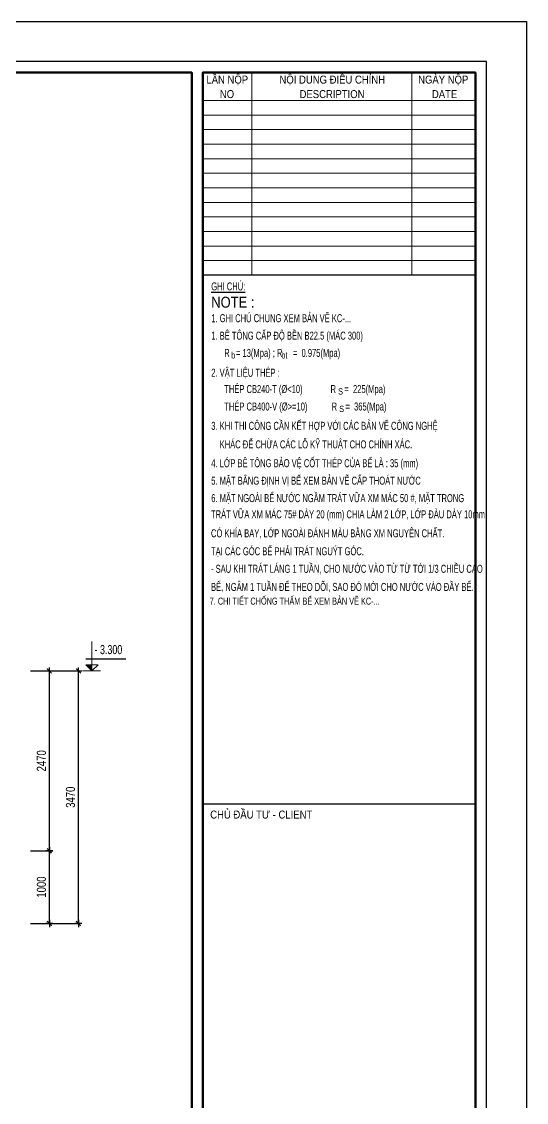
# Model space of a CAD drawing. Extents: x 1229855 to 1302267, y 1135177 to 1201195.
# Drawn here: x 1295328 to 1302267, y 1150027 to 1164877 of the extents above; entities that cross this region are included whole.
import ezdxf
from ezdxf.enums import TextEntityAlignment as Align

# ---------------------------------------------------------------- set-up
doc = ezdxf.new("R2010")
doc.units = 0
doc.header["$LTSCALE"] = 25
doc.header["$MEASUREMENT"] = 0
doc.header["$PDMODE"] = 98
doc.layers.get('0').update_dxf_attribs({"linetype": 'CONTINUOUS'})
doc.layers.get('DEFPOINTS').update_dxf_attribs({"linetype": 'CONTINUOUS'})
for name, color, linetype in [('02.CDC.DIM', 1, 'CONTINUOUS'), ('CDC -TEXT KHUNG', 7, 'CONTINUOUS'), ('CDC-KHUNGTEN', 7, 'CONTINUOUS'), ('CDC.02.DIM', 1, 'CONTINUOUS'), ('CDC.06.TEXT', 2, 'CONTINUOUS'), ('CDC.10.HATCH', 251, 'CONTINUOUS')]:
    doc.layers.add(name, color=color, linetype=linetype)
doc.layers.add('KCS_CHI', color=1, linetype='CONTINUOUS', lineweight=15)
doc.styles.add('1', font='arial.ttf', dxfattribs={"width": 0.75})
doc.styles.add('arial', font='arial.ttf', dxfattribs={"width": 0.65})
doc.styles.add('Arial_4', font='arial.ttf', dxfattribs={"width": 0.75, "height": 3})
doc.styles.add('KCS_SMTEXT', font='arial.ttf', dxfattribs={"width": 0.7})
doc.styles.add('KT CDC', font='arial.ttf', dxfattribs={"width": 0.85, "height": 200})
doc.dimstyles.new('DX2', dxfattribs={"dimscale": 0.5, "dimtxt": 250, "dimasz": 0.8, "dimexe": 0, "dimexo": 0, "dimgap": 90, "dimtad": 1, "dimdec": 0, "dimzin": 13, "dimdsep": 46, "dimtxsty": '1', "dimblk1": 'CHEO', "dimblk2": 'CHEO', "dimsah": 1, "dimcen": 0, "dimclrd": 256, "dimclre": 256, "dimclrt": 2, "dimadec": 0, "dimazin": 0, "dimtfac": 1, "dimtdec": 0, "dimtix": 1, "dimtmove": 2, "dimatfit": 3, "dimldrblk": 'CHEO', "dimfxl": 1, "dimtolj": 1, "dimtzin": 13, "dimarcsym": 0})

# ---------------------------------------------------------------- blocks, each defined once
blk = doc.blocks.new('CHEO')
at = {"layer": '02.CDC.DIM'}
for points in [[(-121, 0), (121, 0)], [(0, 121), (0, -121)]]:
    blk.add_lwpolyline(points, dxfattribs=at)
at = {"layer": '02.CDC.DIM', "color": 2, "const_width": 40}
blk.add_lwpolyline([(80, 80), (-80, -81)], dxfattribs=at)
blk = doc.blocks.new('*D136')
at = {"layer": 'CDC.02.DIM', "lineweight": -2, "ltscale": 3, "transparency": 16777216}
for p, q in [((1295449, 1153485), (1295709, 1153485)), ((1295709, 1152485), (1295709, 1153484)), ((1295449, 1152485), (1295709, 1152485))]:
    blk.add_line(p, q, dxfattribs=at)
at = {"layer": 'DEFPOINTS', "color": 0, "ltscale": 3, "transparency": 16777216}
for p in [(1295449, 1153485), (1295709, 1153485), (1295449, 1152485)]:
    blk.add_point(p, dxfattribs=at)
at = {"layer": 'CDC.02.DIM', "lineweight": -2, "ltscale": 3, "transparency": 16777216, "xscale": 0.4, "yscale": 0.4, "zscale": 0.4}
for p, rotation in [((1295709, 1153485), 90), ((1295709, 1152485), 270)]:
    blk.add_blockref('CHEO', p, dxfattribs=dict(at, rotation=rotation))
at = {"layer": 'CDC.02.DIM', "color": 2, "ltscale": 3, "transparency": 16777216, "insert": (1295600, 1152985), "char_height": 125, "attachment_point": 5, "rotation": 90, "style": '1'}
blk.add_mtext('\\A1;1000', dxfattribs=at)
blk = doc.blocks.new('*D137')
at = {"layer": 'CDC.02.DIM', "lineweight": -2, "ltscale": 3, "transparency": 16777216}
for p, q in [((1295449, 1155955), (1295709, 1155955)), ((1295709, 1153485), (1295709, 1155954)), ((1295449, 1153485), (1295709, 1153485))]:
    blk.add_line(p, q, dxfattribs=at)
at = {"layer": 'DEFPOINTS', "color": 0, "ltscale": 3, "transparency": 16777216}
for p in [(1295449, 1155955), (1295709, 1155955), (1295449, 1153485)]:
    blk.add_point(p, dxfattribs=at)
at = {"layer": 'CDC.02.DIM', "lineweight": -2, "ltscale": 3, "transparency": 16777216, "xscale": 0.4, "yscale": 0.4, "zscale": 0.4}
for p, rotation in [((1295709, 1155955), 90), ((1295709, 1153485), 270)]:
    blk.add_blockref('CHEO', p, dxfattribs=dict(at, rotation=rotation))
at = {"layer": 'CDC.02.DIM', "color": 2, "ltscale": 3, "transparency": 16777216, "insert": (1295600, 1154720), "char_height": 125, "attachment_point": 5, "rotation": 90, "style": '1'}
blk.add_mtext('\\A1;2470', dxfattribs=at)
blk = doc.blocks.new('*D138')
at = {"layer": 'CDC.02.DIM', "lineweight": -2, "ltscale": 3, "transparency": 16777216}
for p, q in [((1295449, 1155955), (1296109, 1155955)), ((1296109, 1152485), (1296109, 1155954)), ((1295449, 1152485), (1296109, 1152485))]:
    blk.add_line(p, q, dxfattribs=at)
at = {"layer": 'DEFPOINTS', "color": 0, "ltscale": 3, "transparency": 16777216}
for p in [(1295449, 1155955), (1296109, 1155955), (1295449, 1152485)]:
    blk.add_point(p, dxfattribs=at)
at = {"layer": 'CDC.02.DIM', "lineweight": -2, "ltscale": 3, "transparency": 16777216, "xscale": 0.4, "yscale": 0.4, "zscale": 0.4}
for p, rotation in [((1296109, 1155955), 90), ((1296109, 1152485), 270)]:
    blk.add_blockref('CHEO', p, dxfattribs=dict(at, rotation=rotation))
at = {"layer": 'CDC.02.DIM', "color": 2, "ltscale": 3, "transparency": 16777216, "insert": (1296000, 1154220), "char_height": 125, "attachment_point": 5, "rotation": 90, "style": '1'}
blk.add_mtext('\\A1;3470', dxfattribs=at)
blk = doc.blocks.new('CDTA1')
at = {"layer": 'CDC-KHUNGTEN', "color": 6, "lineweight": 25}
blk.add_line((0, 90), (-75, 90), dxfattribs=at)
at = {"layer": 'CDC-KHUNGTEN', "color": 6, "style": 'KT CDC', "width": 0.85}
blk.add_text('CHỦ ĐẦU TƯ - CLIENT', height=2.2, dxfattribs=at).set_placement((-72.93, 86))
blk = doc.blocks.new('KHUNG A1')
at = {"layer": 'CDC-KHUNGTEN', "color": 8, "lineweight": 9}
for p, q in [((10382.72, 1278.17), (10382.72, 1222.51)), ((10426.72, 1278.17), (10426.72, 1222.51)), ((10444.22, 1270.51), (10369.22, 1270.51)), ((10444.22, 1266.51), (10369.22, 1266.51)), ((10444.22, 1262.51), (10369.22, 1262.51)), ((10444.22, 1258.51), (10369.22, 1258.51)), ((10444.22, 1254.51), (10369.22, 1254.51)), ((10444.22, 1250.51), (10369.22, 1250.51)), ((10444.22, 1246.51), (10369.22, 1246.51)), ((10444.22, 1242.51), (10369.22, 1242.51)), ((10444.22, 1238.51), (10369.22, 1238.51)), ((10444.22, 1234.51), (10369.22, 1234.51)), ((10444.22, 1230.51), (10369.22, 1230.51)), ((10444.22, 1226.51), (10369.22, 1226.51))]:
    blk.add_line(p, q, dxfattribs=at)
at = {"layer": 'CDC-KHUNGTEN', "color": 6, "lineweight": 25}
blk.add_line((10444.22, 1222.51), (10369.22, 1222.51), dxfattribs=at)
at = {"layer": 'CDC-KHUNGTEN', "color": 8}
blk.add_lwpolyline([(10368.18, 709.17), (10447.22, 709.17), (10447.22, 1281.17), (9647.22, 1281.17), (9647.22, 709.17), (10368.18, 709.17)], dxfattribs=at)
at = {"layer": 'CDC-KHUNGTEN', "color": 255, "lineweight": 60}
blk.add_lwpolyline([(10366.22, 712.17), (10366.22, 1278.17), (9650.22, 1278.17), (9650.22, 712.17), (10366.22, 712.17)], close=True, dxfattribs=at)
blk.add_lwpolyline([(10369.22, 712.17), (10444.22, 712.17), (10444.22, 1278.17), (10369.22, 1278.17), (10369.22, 712.17)], dxfattribs=at)
at = {"layer": 'DEFPOINTS', "color": 1, "ltscale": 0.2}
blk.add_lwpolyline([(9617.22, 698.17), (9617.22, 1292.17), (10458.22, 1292.17), (10458.22, 698.17), (9617.22, 698.17)], close=True, dxfattribs=at)
at = {"layer": 'CDC-KHUNGTEN'}
blk.add_blockref('CDTA1', (10444.22, 987.17), dxfattribs=at)
at = {"layer": 'CDC -TEXT KHUNG', "color": 7, "style": 'KT CDC', "width": 0.85}
for s, p in [('NO', (10373.95, 1271.16)), ('DESCRIPTION', (10395.86, 1271.16)), ('DATE', (10432.24, 1271.16))]:
    blk.add_text(s, height=2.2, dxfattribs=at).set_placement(p)
at = {"layer": 'CDC -TEXT KHUNG', "char_height": 2.2, "attachment_point": 2, "line_spacing_factor": 0.941778, "style": 'KT CDC'}
for s, insert, width in [('LẦN NỘP', (10375.98, 1277.33), 14.6422), ('NỘI DUNG ĐIỀU CHỈNH', (10404.85, 1277.33), 36.9971), ('NGÀY NỘP', (10435.36, 1277.33), 17.5559)]:
    blk.add_mtext(s, dxfattribs=dict(at, insert=insert, width=width))
at = {"layer": 'CDC-KHUNGTEN', "color": 7, "style": 'Arial_4', "width": 0.85}
blk.add_text('NOTE :', height=3, dxfattribs=at).set_placement((10371.58, 1213.57))
at = {"layer": 'CDC-KHUNGTEN', "color": 6, "insert": (10371.58, 1220.51), "char_height": 2.2, "width": 18.8196, "attachment_point": 1, "style": 'arial'}
blk.add_mtext('{\\LGHI CHÚ:}', dxfattribs=at)

msp = doc.modelspace()

# ---------------------------------------------------------------- linework, layer by layer
at = {"layer": 'CDC.06.TEXT', "linetype": 'ByBlock'}
for p, q in [((1296211.37, 1156122.4), (1296758.95, 1156122.4)), ((1296293.27, 1155954.88), (1296208.42, 1156039.73)), ((1296293.27, 1155954.88), (1296378.13, 1156039.73))]:
    msp.add_line(p, q, dxfattribs=at)
at = {"layer": 'CDC.10.HATCH'}
msp.add_solid([(1296208.42, 1156039.73), (1296293.27, 1155954.88), (1296293.27, 1156039.73)], dxfattribs=at)
at = {"layer": 'KCS_CHI'}
for p, q in [((1296293.27, 1156361.55), (1296293.27, 1155954.88)), ((1296412.49, 1155954.88), (1296163.54, 1155954.88)), ((1296208.42, 1156039.73), (1296378.13, 1156039.73))]:
    msp.add_line(p, q, dxfattribs=at)

# ---------------------------------------------------------------- block references
at = {"xscale": 50.00000000000019, "yscale": 50.00000000000019, "zscale": 50.00000000000019}
msp.add_blockref('KHUNG A1', (779355.89, 1100268.17), dxfattribs=at)

# ---------------------------------------------------------------- texts
at = {"layer": 'CDC.06.TEXT', "linetype": 'ByBlock', "style": 'KCS_SMTEXT'}
for s, height, width, p in [('1. GHI CHÚ CHUNG XEM BẢN VẼ KC-...', 110, 0.65, (1297934.96, 1160801.84)), ('1. BÊ TÔNG CẤP ĐỘ BỀN B22.5 (MÁC 300)', 110, 0.65, (1297934.96, 1160561.85)), ('R   = 13(Mpa) ; R     =  0.975(Mpa)', 110, 0.65, (1298113.19, 1160324.57)), ('b', 88, 0.65, (1298207.87, 1160292.47)), ('bt', 88, 0.65, (1298898.39, 1160292.47)), ('2. VẬT LIỆU THÉP :', 110, 0.65, (1297934.96, 1160052.5)), ('THÉP CB240-T (%%C<10) ', 110, 0.65, (1298113.19, 1159828.38)), ('R    =  225(Mpa)', 110, 0.65, (1299574.62, 1159828.38)), ('S', 88, 0.65, (1299679.3, 1159796.29)), ('THÉP CB400-V (%%C>=10) ', 110, 0.65, (1298113.19, 1159588.28)), ('R    =  365(Mpa)', 110, 0.65, (1299589.16, 1159588.28)), ('S', 88, 0.65, (1299693.84, 1159556.19)), ('3. KHI THI CÔNG CẦN KẾT HỢP VỚI CÁC BẢN VẼ CÔNG NGHỆ', 110, 0.65, (1297934.96, 1159322.88)), ('    KHÁC ĐỂ CHỪA CÁC LỖ KỸ THUẬT CHO CHÍNH XÁC.', 110, 0.65, (1297934.96, 1159068.03)), ('- 3.300', 125, 0.7, (1296330.73, 1156248.4))]:
    msp.add_text(s, height=height, dxfattribs=dict(at, width=width)).set_placement(p, align=Align.MIDDLE_LEFT)
at = {"layer": 'CDC.06.TEXT', "style": 'KCS_SMTEXT', "width": 0.65}
msp.add_text('4. LỚP BÊ TÔNG BẢO VỆ CỐT THÉP CỦA BỂ LÀ : 35 (mm)', height=110, dxfattribs=at).set_placement((1297934.96, 1158809.46), align=Align.MIDDLE_LEFT)
at = {"layer": 'CDC.06.TEXT', "linetype": 'ByBlock', "style": 'KCS_SMTEXT', "width": 0.65}
for s, p in [('5. MẶT BẰNG ĐỊNH VỊ BỂ XEM BẢN VẼ CẤP THOÁT NƯỚC', (1297934.96, 1158514.48)), ('6. MẶT NGOÀI BỂ NƯỚC NGẦM TRÁT VỮA XM MÁC 50 #, MẶT TRONG', (1297934.96, 1158274.49)), ('TRÁT VỮA XM MÁC 75# DÀY 20 (mm) CHIA LÀM 2 LỚP, LỚP ĐÀU DÀY 10mm,', (1297931.29, 1158051.98)), ('CÓ KHÍA BAY, LỚP NGOÀI ĐÁNH MÀU BẰNG XM NGUYÊN CHẤT.', (1297931.29, 1157791.19))]:
    msp.add_text(s, height=110, dxfattribs=at).set_placement(p)
at = {"layer": 'CDC.06.TEXT', "style": 'KCS_SMTEXT', "width": 0.65}
for s, p in [('TẠI CÁC GÓC BỂ PHẢI TRÁT NGUÝT GÓC.', (1297931.29, 1157544.31)), ('- SAU KHI TRÁT LÁNG 1 TUẦN, CHO NƯỚC VÀO TỪ TỪ TỚI 1/3 CHIỀU CAO', (1297931.29, 1157303.47)), ('BỂ, NGÂM 1 TUẦN ĐỂ THEO DÕI, SAO ĐÓ MỚI CHO NƯỚC VÀO ĐẦY BỂ.', (1297931.29, 1157054.37))]:
    msp.add_text(s, height=110, dxfattribs=at).set_placement(p)
at = {"layer": 'CDC.06.TEXT', "ltscale": 3, "style": 'arial', "width": 0.65}
msp.add_text('7. CHI TIẾT CHỐNG THẤM BỂ XEM BẢN VẼ KC-...', height=96.8, dxfattribs=at).set_placement((1297913.69, 1156866.05))

# ---------------------------------------------------------------- dimensions: what is measured, and where the dimension line sits
at = {"layer": 'CDC.02.DIM', "ltscale": 3}
for base, p1, p2, picture, middle in [((1295708.55, 1155954.88), (1295449, 1153484.88), (1295449, 1155954.88), '*D137', (1295599.73, 1154719.88)), ((1296108.54, 1155954.88), (1295449, 1152484.88), (1295449, 1155954.88), '*D138', (1295999.67, 1154219.88)), ((1295708.55, 1153484.88), (1295449, 1152484.88), (1295449, 1153484.88), '*D136', (1295599.73, 1152984.88))]:
    dim = msp.add_linear_dim(base=base, p1=p1, p2=p2, angle=90, dimstyle='DX2', dxfattribs=at)
    dim.commit()
    dim.dimension.update_dxf_attribs({"geometry": picture, "text_midpoint": middle})

doc.saveas('drawing.dxf')
